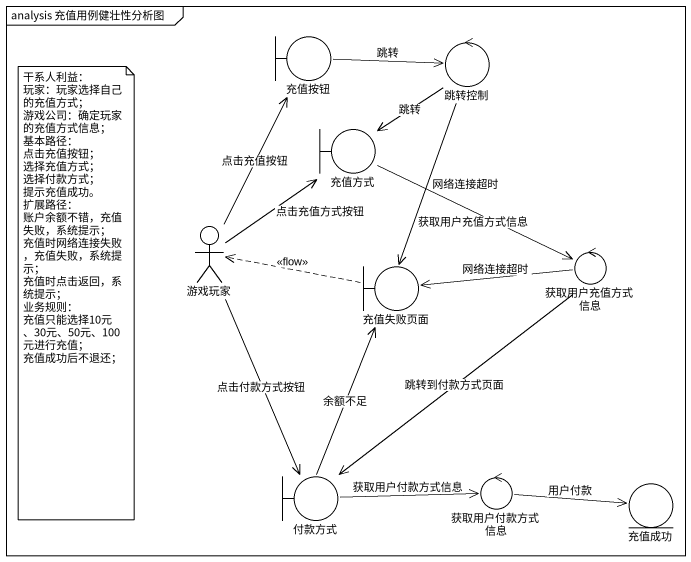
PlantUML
@startuml
mainframe analysis 充值用例健壮性分析图
boundary 充值按钮
control 跳转控制
boundary 充值方式
actor 游戏玩家
control 获取用户充值方式信息
boundary 充值失败页面
boundary 付款方式
control 获取用户付款方式信息
entity 充值成功
充值按钮 -right-> 跳转控制 : 跳转
跳转控制 --> 充值方式 : 跳转
跳转控制 --> 充值失败页面 : 网络连接超时
充值方式 -right-> 获取用户充值方式信息 : 获取用户充值方式信息
游戏玩家 -up-> 充值按钮 : 点击充值按钮
游戏玩家 -up-> 充值方式 : 点击充值方式按钮
游戏玩家 --> 付款方式 : 点击付款方式按钮
获取用户充值方式信息 -left-> 充值失败页面 : 网络连接超时
获取用户充值方式信息 --> 付款方式 : 跳转到付款方式页面
充值失败页面 .left.> 游戏玩家 : <<flow>>
付款方式 -up-> 充值失败页面 : 余额不足
付款方式 -right-> 获取用户付款方式信息 : 获取用户付款方式信息
获取用户付款方式信息 -right-> 充值成功 : 用户付款
note as N1
  干系人利益：
  玩家：玩家选择自己的充值方式；
  游戏公司：确定玩家的充值方式信息；
  基本路径：
  点击充值按钮；
  选择充值方式；
  选择付款方式；
  提示充值成功。
  扩展路径：
  账户余额不错，充值失败，系统提示；
  充值时网络连接失败，充值失败，系统提示；
  充值时点击返回，系统提示；
  业务规则：
  充值只能选择10元、30元、50元、100元进行充值；
  充值成功后不退还；
end note
@enduml
